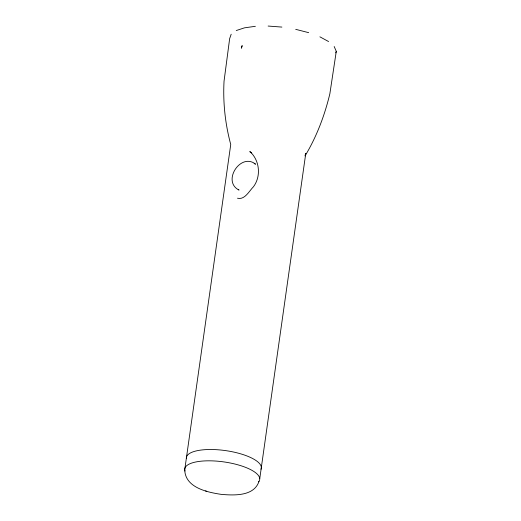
<?xml version="1.0" encoding="UTF-8"?>
<svg xmlns="http://www.w3.org/2000/svg" width="521" height="521" viewBox="0 0 521 521"><rect width="100%" height="100%" fill="white"/><g stroke="black" fill="none" stroke-linecap="round" stroke-linejoin="round"><path stroke-width="0.78" d="M259.751 478.682L305.762 153.448L305.111 155.31M334.176 46.506L336.273 51.364L329.852 93.819C324.616 115.558 316.625 136.756 305.039 155.935M231.187 34.223L229.65 38.645L224.043 81.198C222.877 102.481 225.202 123.926 230.744 144.499L184.734 469.734C185.124 487.61 207.221 492.286 221.353 494.383C234.124 495.451 254.001 496.435 258.963 481.43M335.758 52.836L336.273 51.364M236.254 30.537L244.505 27.834L255.375 26.304M268.126 26.05L281.887 27.085M295.72 29.339L308.686 32.667M205.58 490.906L206.752 491.349M254.131 163.581L255.603 164.18C240.695 152.119 221.646 181.529 239.041 190.074L238.24 189.37M237.491 198.214C244.753 200.188 249.194 190.966 253.48 186.733C261.138 176.43 259.745 161.035 250.549 152.145M319.901 36.828L328.595 41.55M251.623 152.881L249.774 151.631L250.386 152.047M185.02 471.075A37.851 12.406 8.1 0 1 224.434 461.99A37.851 12.406 8.1 0 1 258.67 481.795M186.336 458.415A37.851 12.406 8.1 0 1 226.036 450.672A37.851 12.406 8.1 0 1 261.008 469.278M242.109 45.724L241.457 48.075L242.109 45.724"/></g></svg>
